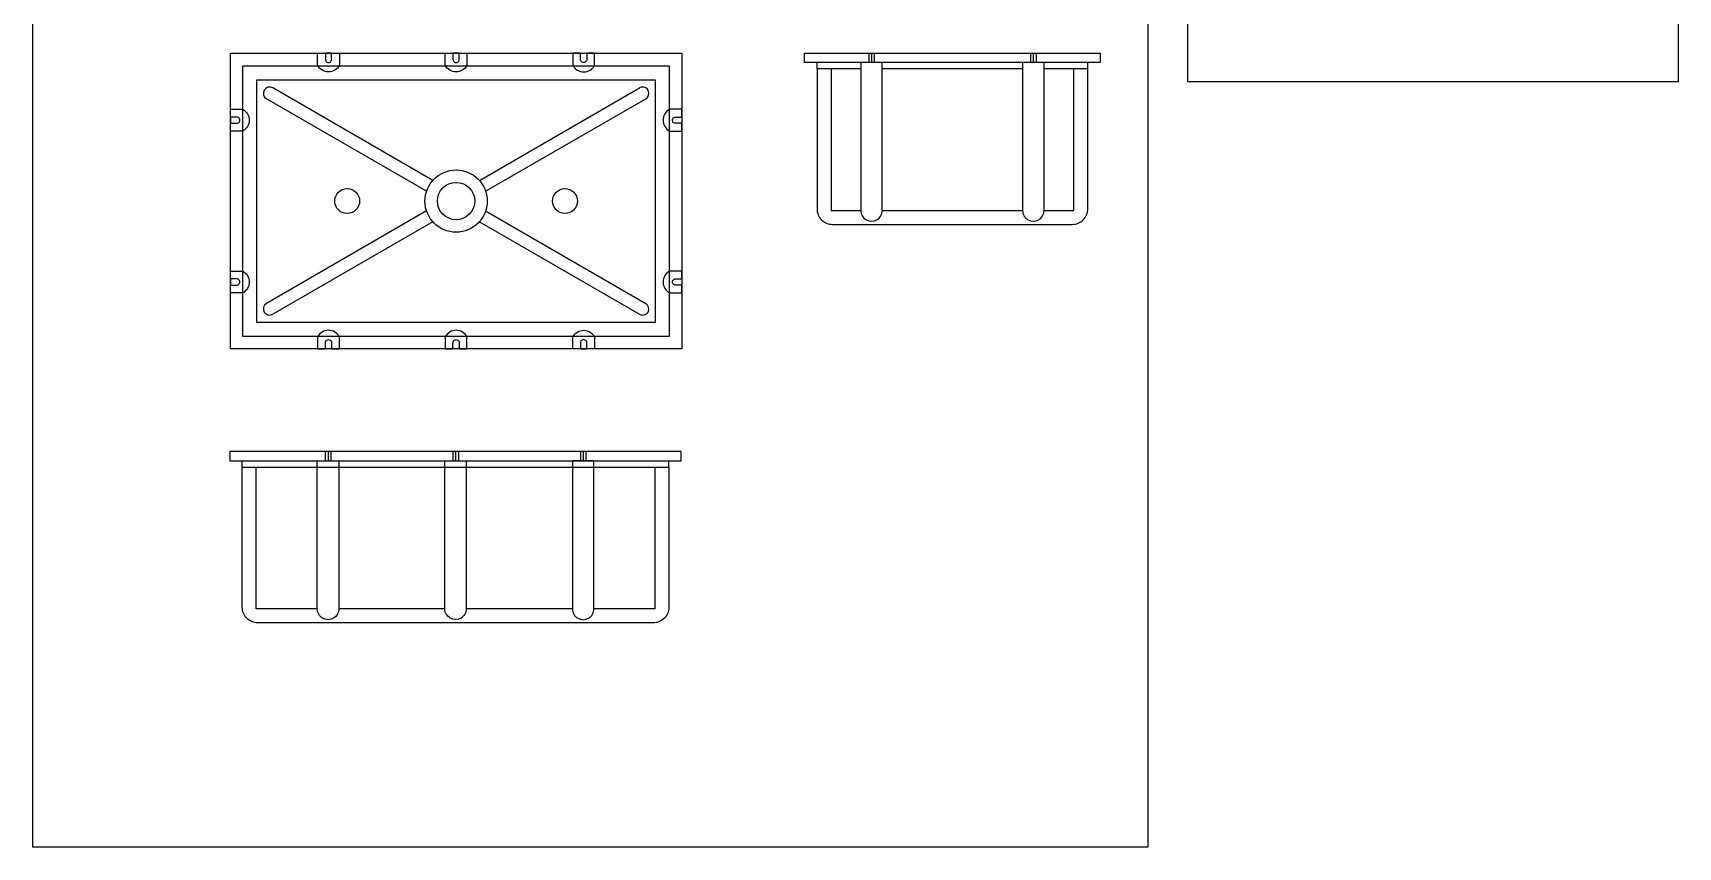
# Model space of a CAD drawing. Header units: millimetres. Extents: x -1481984 to -235402, y 1078406 to 1875046.
# Drawn here: x -1351008 to -1345721, y 1499087 to 1501703 of the extents above; entities that cross this region are included whole.
import ezdxf

# ---------------------------------------------------------------- set-up
doc = ezdxf.new("R2010")
doc.units = ezdxf.units.MM
doc.header["$LTSCALE"] = 1000
doc.layers.get('0').update_dxf_attribs({"linetype": 'CONTINUOUS'})

msp = doc.modelspace()

# ---------------------------------------------------------------- linework, layer by layer
for p, q in [((-1350373.1, 1501637.2, 0), (-1348923.1, 1501637.2, 0)), ((-1350048.1, 1501637.2, 0), (-1350068.1, 1501637.2, 0)), ((-1349638.1, 1501637.2, 0), (-1349658.1, 1501637.2, 0)), ((-1349248.1, 1501637.2, 0), (-1349228.1, 1501637.2, 0)), ((-1348488.2, 1501587.4), (-1348488.2, 1501607.4)), ((-1348322.2, 1501637.4), (-1348322.2, 1501607.4)), ((-1348313.2, 1501637.4), (-1348313.2, 1501607.4)), ((-1348304.2, 1501637.4), (-1348304.2, 1501607.4)), ((-1347802.2, 1501637.4), (-1347802.2, 1501607.4)), ((-1347793.2, 1501637.4), (-1347793.2, 1501607.4)), ((-1347784.2, 1501637.4), (-1347784.2, 1501607.4)), ((-1347618.2, 1501587.4), (-1347618.2, 1501607.4)), ((-1348443.2, 1501587.4), (-1348443.2, 1501132.4)), ((-1347663.2, 1501132.4), (-1347663.2, 1501587.4)), ((-1349742.9, 1501193.9, 0), (-1350257.4, 1501491.2, 0)), ((-1349722.9, 1501228.5, 0), (-1350237.4, 1501525.8, 0)), ((-1349722.9, 1501228.5, 0), (-1350237.4, 1501525.8, 0)), ((-1349573.2, 1501228.5, 0), (-1349058.7, 1501525.8, 0)), ((-1349573.2, 1501228.5, 0), (-1349058.7, 1501525.8, 0)), ((-1349553.2, 1501193.9, 0), (-1349038.7, 1501491.2, 0)), ((-1350373.1, 1501432.2, 0), (-1350373.1, 1501412.2, 0)), ((-1348923.1, 1501432.2, 0), (-1348923.1, 1501412.2, 0)), ((-1349742.9, 1501130.5, 0), (-1350257.4, 1500833.1, 0)), ((-1349553.2, 1501130.5, 0), (-1349038.7, 1500833.1, 0)), ((-1348443.2, 1501132.4), (-1348347.6, 1501132.4)), ((-1348278.7, 1501132.4), (-1347827.6, 1501132.4)), ((-1347758.7, 1501132.4), (-1347663.2, 1501132.4)), ((-1349722.9, 1501095.8, 0), (-1350237.4, 1500798.5, 0)), ((-1349722.9, 1501095.8, 0), (-1350237.4, 1500798.5, 0)), ((-1349573.2, 1501095.8, 0), (-1349058.7, 1500798.5, 0)), ((-1349573.2, 1501095.8, 0), (-1349058.7, 1500798.5, 0)), ((-1350373.1, 1500912.2, 0), (-1350373.1, 1500892.2, 0)), ((-1348923.1, 1500912.2, 0), (-1348923.1, 1500892.2, 0)), ((-1350048.1, 1500687.2, 0), (-1350068.1, 1500687.2, 0)), ((-1349638.1, 1500687.2, 0), (-1349658.1, 1500687.2, 0)), ((-1349248.1, 1500687.2, 0), (-1349228.1, 1500687.2, 0)), ((-1350335.2, 1500307.5), (-1350335.2, 1500327.5)), ((-1350068.7, 1500357.5), (-1350068.7, 1500327.5)), ((-1350059.7, 1500357.5), (-1350059.7, 1500327.5)), ((-1350050.7, 1500357.5), (-1350050.7, 1500327.5)), ((-1349658.7, 1500357.5), (-1349658.7, 1500327.5)), ((-1349649.7, 1500357.5), (-1349649.7, 1500327.5)), ((-1349640.7, 1500357.5), (-1349640.7, 1500327.5)), ((-1349248.7, 1500357.5), (-1349248.7, 1500327.5)), ((-1349239.7, 1500357.5), (-1349239.7, 1500327.5)), ((-1349230.7, 1500357.5), (-1349230.7, 1500327.5)), ((-1348964.2, 1500307.5), (-1348964.2, 1500327.5))]:
    msp.add_line(p, q)
for points in [[(-1351008, 1504791.7), (-1347425.2, 1504791.7), (-1347425.2, 1499086.9), (-1351008, 1499086.9)], [(-1347296.9, 1504791.7), (-1345721.1, 1504791.7), (-1345721.1, 1501545.3), (-1347296.9, 1501545.3)], [(-1348528.2, 1501637.4), (-1347578.2, 1501637.4), (-1347578.2, 1501607.4), (-1348528.2, 1501607.4)], [(-1350374.7, 1500327.5), (-1348924.7, 1500327.5), (-1348924.7, 1500357.5), (-1350374.7, 1500357.5)]]:
    msp.add_lwpolyline(points, close=True)
at = {"elevation": 0}
for points in [[(-1350373.1, 1501637.2), (-1348923.1, 1501637.2), (-1348923.1, 1500687.2), (-1350373.1, 1500687.2)], [(-1350333.1, 1501597.2), (-1348963.1, 1501597.2), (-1348963.1, 1500727.2), (-1350333.1, 1500727.2)], [(-1350288.1, 1501552.2), (-1349008.1, 1501552.2), (-1349008.1, 1500772.2), (-1350288.1, 1500772.2)]]:
    msp.add_lwpolyline(points, close=True, dxfattribs=at)
for points in [[(-1350023.1, 1501637.4), (-1350023.1, 1501598.4, -0.605909), (-1350093.1, 1501598.4), (-1350093.1, 1501637.2), (-1350068.1, 1501637.2), (-1350068.1, 1501617.7, 1.050157), (-1350048.1, 1501617.7), (-1350048.1, 1501637.2), (-1350023.1, 1501637.2)], [(-1349613.1, 1501637.4), (-1349613.1, 1501598.4, -0.605909), (-1349683.1, 1501598.4), (-1349683.1, 1501637.2), (-1349658.1, 1501637.2), (-1349658.1, 1501617.7, 1.050157), (-1349638.1, 1501617.7), (-1349638.1, 1501637.2), (-1349613.1, 1501637.2)], [(-1349273.1, 1501637.4), (-1349273.1, 1501598.4, 0.605909), (-1349203.1, 1501598.4), (-1349203.1, 1501637.2), (-1349228.1, 1501637.2), (-1349228.1, 1501617.7, -1.050157), (-1349248.1, 1501617.7), (-1349248.1, 1501637.2), (-1349273.1, 1501637.2)], [(-1350373.3, 1501457.2), (-1350334.3, 1501457.2, -0.605909), (-1350334.3, 1501387.2), (-1350373.1, 1501387.2), (-1350373.1, 1501412.2), (-1350353.6, 1501412.2, 1.050157), (-1350353.6, 1501432.2), (-1350373.1, 1501432.2), (-1350373.1, 1501457.2)], [(-1348922.8, 1501457.2), (-1348961.9, 1501457.2, 0.605909), (-1348961.9, 1501387.2), (-1348923.1, 1501387.2), (-1348923.1, 1501412.2), (-1348942.6, 1501412.2, -1.050157), (-1348942.6, 1501432.2), (-1348923.1, 1501432.2), (-1348923.1, 1501457.2)], [(-1350373.3, 1500937.2), (-1350334.3, 1500937.2, -0.605909), (-1350334.3, 1500867.2), (-1350373.1, 1500867.2), (-1350373.1, 1500892.2), (-1350353.6, 1500892.2, 1.050157), (-1350353.6, 1500912.2), (-1350373.1, 1500912.2), (-1350373.1, 1500937.2)], [(-1348922.8, 1500937.2), (-1348961.9, 1500937.2, 0.605909), (-1348961.9, 1500867.2), (-1348923.1, 1500867.2), (-1348923.1, 1500892.2), (-1348942.6, 1500892.2, -1.050157), (-1348942.6, 1500912.2), (-1348923.1, 1500912.2), (-1348923.1, 1500937.2)], [(-1350023.1, 1500686.9), (-1350023.1, 1500726, 0.605909), (-1350093.1, 1500726), (-1350093.1, 1500687.2), (-1350068.1, 1500687.2), (-1350068.1, 1500706.7, -1.050157), (-1350048.1, 1500706.7), (-1350048.1, 1500687.2), (-1350023.1, 1500687.2)], [(-1349613.1, 1500686.9), (-1349613.1, 1500726, 0.605909), (-1349683.1, 1500726), (-1349683.1, 1500687.2), (-1349658.1, 1500687.2), (-1349658.1, 1500706.7, -1.050157), (-1349638.1, 1500706.7), (-1349638.1, 1500687.2), (-1349613.1, 1500687.2)], [(-1349273.1, 1500686.9), (-1349273.1, 1500726, -0.605909), (-1349203.1, 1500726), (-1349203.1, 1500687.2), (-1349228.1, 1500687.2), (-1349228.1, 1500706.7, 1.050157), (-1349248.1, 1500706.7), (-1349248.1, 1500687.2), (-1349273.1, 1500687.2)]]:
    msp.add_lwpolyline(points, format="xyb", dxfattribs=at)
for points in [[(-1348278.7, 1501607.4), (-1348347.6, 1501607.4), (-1348347.6, 1501132.4, 1.016673), (-1348278.7, 1501132.4)], [(-1347758.7, 1501607.4), (-1347827.6, 1501607.4), (-1347827.6, 1501132.4, 1.016673), (-1347758.7, 1501132.4)], [(-1350094.1, 1500327.5), (-1350025.2, 1500327.5), (-1350025.2, 1499852.5, -1.016673), (-1350094.1, 1499852.5)], [(-1349684.1, 1500328), (-1349615.2, 1500328), (-1349615.2, 1499853, -1.016673), (-1349684.1, 1499853)], [(-1349205.2, 1500327.5), (-1349274.1, 1500327.5), (-1349274.1, 1499852.5, 1.016673), (-1349205.2, 1499852.5)], [(-1350335.2, 1500307.5), (-1348964.2, 1500307.5), (-1348964.2, 1499857.5, -0.414214), (-1349014.2, 1499807.5), (-1350285.2, 1499807.5, -0.414214), (-1350335.2, 1499857.5)]]:
    msp.add_lwpolyline(points, format="xyb", close=True)
msp.add_lwpolyline([(-1348347.6, 1501587.4), (-1348488.2, 1501587.4), (-1348488.2, 1501137.4, 0.414214), (-1348438.2, 1501087.4), (-1347668.2, 1501087.4, 0.414214), (-1347618.2, 1501137.4), (-1347618.2, 1501587.4), (-1347758.7, 1501587.4)], format="xyb")
for points in [[(-1347827.6, 1501587.4), (-1348278.7, 1501587.4)], [(-1350094.1, 1499852.5), (-1350290.2, 1499852.5), (-1350290.2, 1500307.5), (-1350290.2, 1500307.5)], [(-1349009.2, 1500307.5), (-1349009.2, 1500307.5), (-1349009.2, 1499852.5), (-1349205.2, 1499852.5)], [(-1349684.1, 1499852.5), (-1350025.2, 1499852.5)], [(-1349274.1, 1499852.5), (-1349615.2, 1499852.5)]]:
    msp.add_lwpolyline(points)
for centre, radius in [((-1349648.1, 1501162.2, 0), 100), ((-1349648.1, 1501162.2, 0), 60), ((-1349998.1, 1501162.2, 0), 40), ((-1349298.1, 1501162.2, 0), 40)]:
    msp.add_circle(centre, radius)
for centre, start, end in [((-1350247.4, 1501508.5, 0), 59.9771, 239.9771), ((-1349048.7, 1501508.5, 0), 300.0229, 120.0229), ((-1350247.4, 1500815.8, 0), 120.0229, 300.0229), ((-1349048.7, 1500815.8, 0), 239.9771, 59.9771)]:
    msp.add_arc(centre, 20, start, end)

doc.saveas('drawing.dxf')
